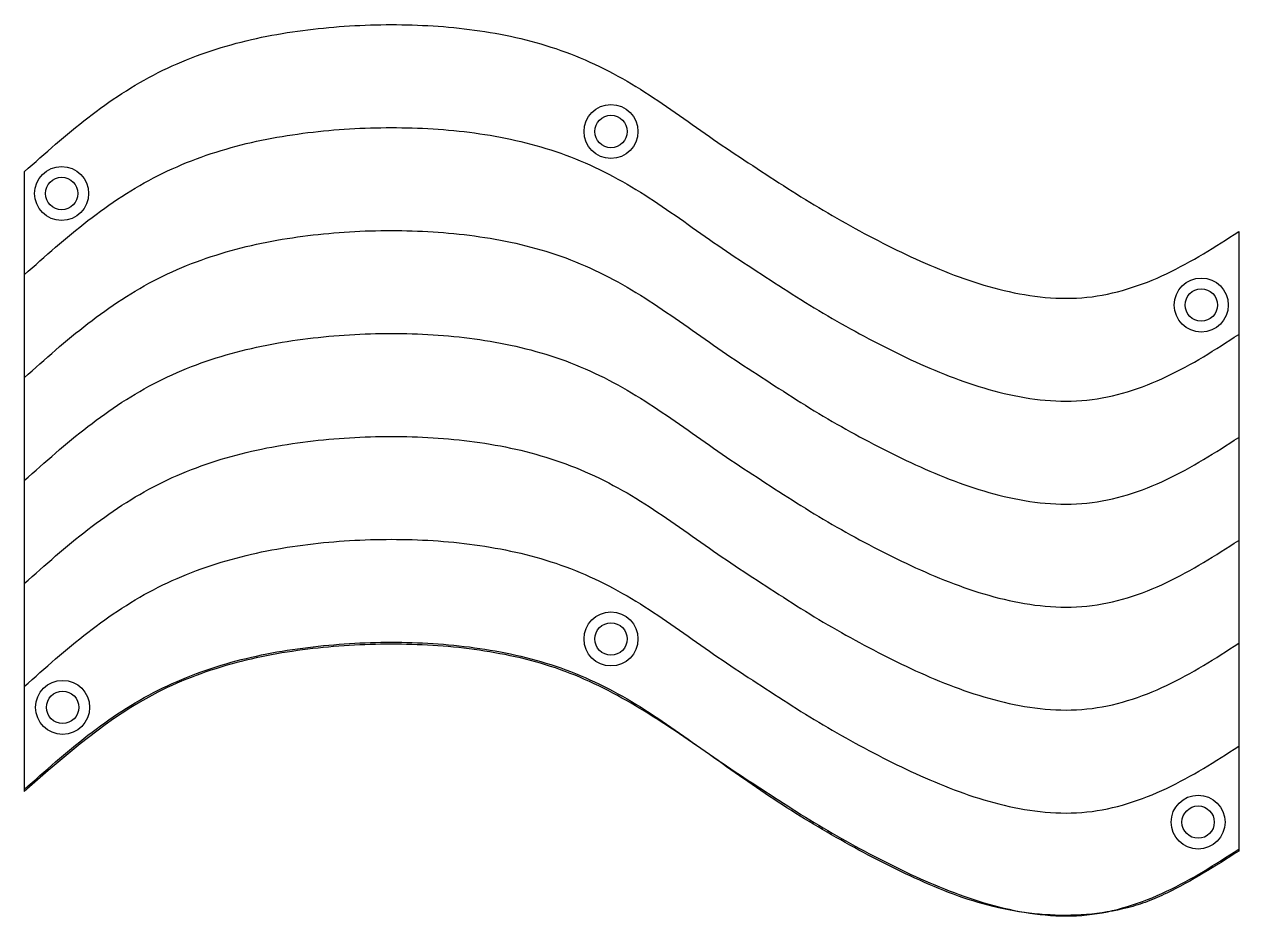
# Model space of a CAD drawing. Header units: millimetres. Extents: x -26 to 87, y -14 to 69.
import ezdxf

# ---------------------------------------------------------------- set-up
doc = ezdxf.new("R2010")
doc.units = ezdxf.units.MM
doc.layers.get('0').update_dxf_attribs({"linetype": 'CONTINUOUS'})

msp = doc.modelspace()

# ---------------------------------------------------------------- linework, layer by layer
for p, q in [((-26, 54.91), (-26, -2.47)), ((86.5, 49.37), (86.5, -8.01))]:
    msp.add_line(p, q)
for centre, radius in [((28.35, 58.64), 2.5), ((28.35, 58.64), 1.5), ((-22.54, 52.9), 2.5), ((-22.54, 52.9), 1.5), ((83.03, 42.57), 2.5), ((83.03, 42.57), 1.5), ((28.35, 11.64), 2.5), ((28.35, 11.64), 1.5), ((-22.45, 5.31), 2.5), ((-22.45, 5.31), 1.5), ((82.74, -5.32), 2.5), ((82.74, -5.32), 1.5)]:
    msp.add_circle(centre, radius)
for points, knots in [([(-26, 54.91), (-24.07, 56.62), (-20.23, 60.06), (-13.74, 64.36), (-6.42, 67.04), (1.22, 68.33), (8.97, 68.69), (16.69, 68.1), (24.27, 66.28), (31.2, 62.72), (37.42, 58.12), (42.82, 54.59), (47.17, 51.81), (51.64, 49.24), (57.39, 46.31), (64.65, 43.62), (72.49, 42.73), (80, 45.19), (84.33, 47.98), (86.5, 49.37)], [0, 0, 0, 0, 0.773747, 1.546471, 2.318858, 3.092025, 3.86545, 4.63877, 5.411323, 6.183957, 6.957813, 7.731664, 8.118524, 8.505507, 9.279112, 10.052111, 10.822114, 11.592323, 12.365615, 12.365615, 12.365615, 12.365615]), ([(-26, 45.37), (-24.07, 47.09), (-20.23, 50.52), (-13.74, 54.83), (-6.42, 57.51), (1.22, 58.8), (8.97, 59.15), (16.69, 58.57), (24.27, 56.75), (31.2, 53.19), (37.42, 48.59), (42.82, 45.06), (47.17, 42.28), (51.64, 39.71), (57.39, 36.77), (64.65, 34.09), (72.49, 33.2), (80, 35.66), (84.33, 38.44), (86.5, 39.84)], [0, 0, 0, 0, 0.773747, 1.546471, 2.318858, 3.092025, 3.86545, 4.63877, 5.411323, 6.183957, 6.957813, 7.731664, 8.118524, 8.505507, 9.279112, 10.052111, 10.822114, 11.592323, 12.365615, 12.365615, 12.365615, 12.365615]), ([(-26, 35.84), (-24.07, 37.56), (-20.23, 40.99), (-13.74, 45.3), (-6.42, 47.97), (1.22, 49.27), (8.97, 49.62), (16.69, 49.03), (24.27, 47.22), (31.2, 43.65), (37.42, 39.06), (42.82, 35.53), (47.17, 32.75), (51.64, 30.18), (57.39, 27.24), (64.65, 24.55), (72.49, 23.66), (80, 26.13), (84.33, 28.91), (86.5, 30.3)], [0, 0, 0, 0, 0.773747, 1.546471, 2.318858, 3.092025, 3.86545, 4.63877, 5.411323, 6.183957, 6.957813, 7.731664, 8.118524, 8.505507, 9.279112, 10.052111, 10.822114, 11.592323, 12.365615, 12.365615, 12.365615, 12.365615]), ([(-26, 26.31), (-24.07, 28.02), (-20.23, 31.46), (-13.74, 35.76), (-6.42, 38.44), (1.22, 39.73), (8.97, 40.09), (16.69, 39.5), (24.27, 37.68), (31.2, 34.12), (37.42, 29.52), (42.82, 25.99), (47.17, 23.21), (51.64, 20.64), (57.39, 17.71), (64.65, 15.02), (72.49, 14.13), (80, 16.59), (84.33, 19.38), (86.5, 20.77)], [0, 0, 0, 0, 0.773747, 1.546471, 2.318858, 3.092025, 3.86545, 4.63877, 5.411323, 6.183957, 6.957813, 7.731664, 8.118524, 8.505507, 9.279112, 10.052111, 10.822114, 11.592323, 12.365615, 12.365615, 12.365615, 12.365615]), ([(-26, 16.77), (-24.07, 18.49), (-20.23, 21.92), (-13.74, 26.23), (-6.42, 28.91), (1.22, 30.2), (8.97, 30.55), (16.69, 29.97), (24.27, 28.15), (31.2, 24.59), (37.42, 19.99), (42.82, 16.46), (47.17, 13.68), (51.64, 11.11), (57.39, 8.17), (64.65, 5.49), (72.49, 4.6), (80, 7.06), (84.33, 9.84), (86.5, 11.24)], [0, 0, 0, 0, 0.773747, 1.546471, 2.318858, 3.092025, 3.86545, 4.63877, 5.411323, 6.183957, 6.957813, 7.731664, 8.118524, 8.505507, 9.279112, 10.052111, 10.822114, 11.592323, 12.365615, 12.365615, 12.365615, 12.365615]), ([(-26, 7.24), (-24.07, 8.96), (-20.23, 12.39), (-13.74, 16.7), (-6.42, 19.37), (1.22, 20.67), (8.97, 21.02), (16.69, 20.43), (24.27, 18.62), (31.2, 15.05), (37.42, 10.46), (42.82, 6.93), (47.17, 4.15), (51.64, 1.58), (57.39, -1.36), (64.65, -4.05), (72.49, -4.94), (80, -2.47), (84.33, 0.31), (86.5, 1.7)], [0, 0, 0, 0, 0.773747, 1.546471, 2.318858, 3.092025, 3.86545, 4.63877, 5.411323, 6.183957, 6.957813, 7.731664, 8.118524, 8.505507, 9.279112, 10.052111, 10.822114, 11.592323, 12.365615, 12.365615, 12.365615, 12.365615]), ([(-26, -2.29), (-24.07, -0.58), (-20.23, 2.86), (-13.74, 7.16), (-6.42, 9.84), (1.22, 11.13), (8.97, 11.49), (16.69, 10.9), (24.27, 9.08), (31.2, 5.52), (37.42, 0.92), (42.82, -2.61), (47.17, -5.39), (51.64, -7.96), (57.39, -10.89), (64.65, -13.58), (72.49, -14.47), (80, -12.01), (84.33, -9.22), (86.5, -7.83)], [0, 0, 0, 0, 0.773747, 1.546471, 2.318858, 3.092025, 3.86545, 4.63877, 5.411323, 6.183957, 6.957813, 7.731664, 8.118524, 8.505507, 9.279112, 10.052111, 10.822114, 11.592323, 12.365615, 12.365615, 12.365615, 12.365615]), ([(86.5, -8.01), (84.32, -9.4), (81.6, -11.13), (78.07, -12.71), (75.6, -13.46), (71.14, -14.18), (65.92, -13.79), (60.96, -12.39), (56.18, -10.45), (50.43, -7.52), (43.78, -3.56), (37.49, 0.95), (31.13, 5.33), (24.23, 8.93), (16.66, 10.73), (8.94, 11.3), (1.2, 10.96), (-6.44, 9.66), (-16.22, 6.1), (-22.09, 0.95), (-26, -2.47)], [0, 0, 0, 0, 0.772732, 0.966029, 1.159147, 1.545436, 2.316019, 2.702413, 3.088954, 3.861988, 4.63527, 5.40861, 6.181837, 6.953964, 7.72603, 8.498818, 9.271628, 10.044351, 10.816221, 12.358123, 12.358123, 12.358123, 12.358123])]:
    msp.add_open_spline(points, degree=3, knots=knots)

doc.saveas('drawing.dxf')
